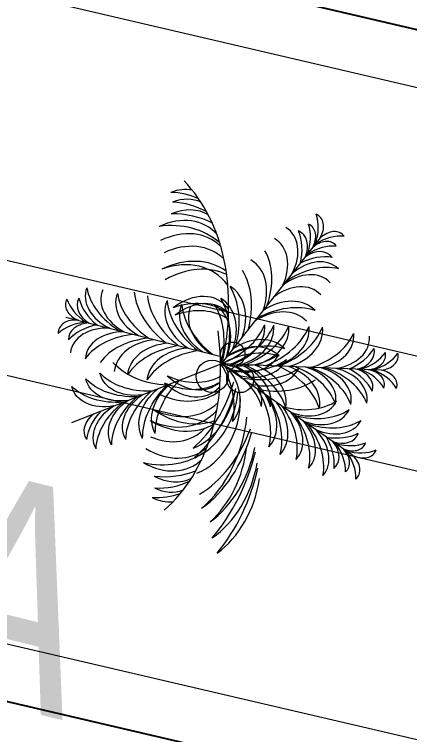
# Model space of a CAD drawing. Header units: millimetres. Extents: x 474016 to 477875, y 2288607 to 2292200.
# Drawn here: x 474162.33 to 474172.92, y 2289046.7 to 2289065.96 of the extents above; entities that cross this region are included whole.
import ezdxf
from ezdxf.enums import TextEntityAlignment as Align

# ---------------------------------------------------------------- set-up
doc = ezdxf.new("R2010")
doc.units = ezdxf.units.MM
doc.header["$LTSCALE"] = 50
for name, color, linetype, lineweight in [('BANQUETA', 251, 'Continuous', 5), ('JARDIN-HP', 64, 'Continuous', 5), ('JARDINES', 98, 'Continuous', 13), ('vialidad', 5, 'Continuous', 13)]:
    doc.layers.add(name, color=color, linetype=linetype, lineweight=lineweight)
doc.layers.add('CVL_LOTIF', color=1, linetype='Continuous')
doc.styles.get("Standard").update_dxf_attribs({"font": 'arial.ttf'})

# ---------------------------------------------------------------- blocks, each defined once
blk = doc.blocks.new('A$C41BB26E9')
at = {"color": 0}
for p in [(1.999, 1.925), (3.251, -3.539)]:
    blk.add_line(p, (2.054, -0.938), dxfattribs=at)
at = {"color": 56}
for p, q in [((3.546, 1.506), (2.054, -0.938)), ((-0.293, 0.701), (2.054, -0.938)), ((1.382, -3.752), (1.923, -0.941))]:
    blk.add_line(p, q, dxfattribs=at)
for centre, radius in [((2.303, -0.578), 0.243), ((1.869, -0.738), 0.217), ((2.284, -1.082), 0.287)]:
    blk.add_circle(centre, radius)
at = {"color": 56, "true_color": 0x7a7a00}
for centre, major_axis, ratio, start_param, end_param in [((1.739, 1.845), (-0.007, 0.369), 0.723404, -1.366779, 0.20531), ((1.417, 1.375), (-0.018, 0.909), 0.723404, -1.121531, -0.433471), ((2.262, 1.855), (-0.007, 0.369), 0.723404, -0.20531, 1.366779), ((2.602, 1.398), (-0.018, 0.909), 0.723404, 0.433471, 1.121531), ((1.743, 1.62), (-0.007, 0.369), 0.723404, -1.366779, 0.20531), ((1.421, 1.15), (-0.018, 0.909), 0.723404, -1.121531, -0.433471), ((2.266, 1.63), (-0.007, 0.369), 0.723404, -0.20531, 1.366779), ((2.606, 1.173), (-0.018, 0.909), 0.723404, 0.433471, 1.121531), ((1.695, 1.314), (-0.009, 0.47), 0.723404, -1.190837, 0.194817), ((2.326, 1.326), (-0.009, 0.47), 0.723404, -0.194817, 1.190837), ((2.76, 1.355), (0.473, 0.776), 0.723404, -1.121531, -0.433471), ((3.283, 1.579), (0.192, 0.315), 0.723404, -1.366779, 0.20531), ((1.473, 0.902), (-0.015, 0.782), 0.723404, -1.305586, 0.091225), ((1.346, 0.731), (-0.022, 1.114), 0.723404, -0.994705, -0.373636), ((2.697, 0.758), (-0.022, 1.114), 0.723404, 0.373636, 0.994705), ((2.564, 0.923), (-0.015, 0.782), 0.723404, -0.091225, 1.305586), ((2.925, 0.425), (-0.026, 1.348), 0.723404, 0.312027, 1.166602), ((3.166, 1.386), (0.192, 0.315), 0.723404, -1.366779, 0.20531), ((2.642, 1.163), (0.473, 0.776), 0.723404, -1.121531, -0.433471), ((2.552, 0.926), (0.407, 0.667), 0.723404, -1.305586, 0.091225), ((1.99, 0.678), (0.702, 1.151), 0.723404, -1.166602, -0.312027), ((2.961, 1.155), (0.245, 0.401), 0.723404, -1.190837, 0.194817), ((2.354, 0.85), (0.58, 0.951), 0.723404, -0.994705, -0.373636), ((3.771, 0.738), (0.473, 0.776), 0.723404, 0.433471, 1.121531), ((3.73, 1.306), (0.192, 0.315), 0.723404, -0.20531, 1.366779), ((1.457, 0.572), (-0.016, 0.83), 0.723404, -1.24346, 0.110756), ((2.593, 0.594), (-0.016, 0.83), 0.723404, -0.110756, 1.24346), ((2.954, 0.066), (-0.027, 1.414), 0.723404, 0.281779, 1.115718), ((3.613, 1.114), (0.192, 0.315), 0.723404, -0.20531, 1.366779), ((1.116, 0.031), (-0.027, 1.414), 0.723404, -1.115718, -0.281779), ((2.361, 0.656), (0.432, 0.708), 0.723404, -1.24346, 0.110756), ((1.784, 0.383), (0.737, 1.208), 0.723404, -1.115718, -0.281779), ((3.5, 0.826), (0.245, 0.401), 0.723404, -0.194817, 1.190837), ((3.654, 0.546), (0.473, 0.776), 0.723404, 0.433471, 1.121531), ((2.599, 0.32), (-0.016, 0.83), 0.723404, -0.110756, 1.24346), ((2.219, 0.422), (0.432, 0.708), 0.723404, -1.24346, 0.110756), ((1.641, 0.149), (0.737, 1.208), 0.723404, -1.115718, -0.281779), ((3.484, 0.358), (0.407, 0.667), 0.723404, -0.091225, 1.305586), ((3.508, 0.147), (0.58, 0.951), 0.723404, 0.373636, 0.994705), ((-0.082, 0.873), (-0.303, 0.211), 0.723404, -0.20531, 1.366779), ((0.487, 0.878), (-0.745, 0.52), 0.723404, 0.433471, 1.121531), ((0.849, 0.569), (-0.641, 0.447), 0.723404, -0.091225, 1.305586), ((1.464, 0.568), (-1.105, 0.772), 0.723404, 0.312027, 1.166602), ((2.96, -0.208), (-0.027, 1.414), 0.723404, 0.281779, 1.115718), ((3.521, -0.256), (0.702, 1.151), 0.723404, 0.312027, 1.166602), ((0.102, 0.744), (-0.303, 0.211), 0.723404, -0.20531, 1.366779), ((0.672, 0.75), (-0.745, 0.52), 0.723404, 0.433471, 1.121531), ((0.383, 0.614), (-0.385, 0.269), 0.723404, -0.194817, 1.190837), ((1.061, 0.579), (-0.913, 0.638), 0.723404, 0.373636, 0.994705), ((1.133, 0.399), (-0.68, 0.475), 0.723404, -0.110756, 1.24346), ((3.332, 0.064), (0.432, 0.708), 0.723404, -0.110756, 1.24346), ((1.38, -0.167), (-0.02, 1.008), 0.723404, -1.13012, 0.094138), ((1.008, -0.803), (-0.033, 1.69), 0.723404, -1.023266, -0.261161), ((2.699, -0.141), (-0.02, 1.008), 0.723404, -0.094138, 1.13012), ((3.095, -0.763), (-0.033, 1.69), 0.723404, 0.261161, 1.023266), ((3.353, -0.575), (0.737, 1.208), 0.723404, 0.281779, 1.115718), ((-0.382, 0.443), (-0.303, 0.211), 0.723404, -1.366779, 0.20531), ((-0.191, -0.093), (-0.745, 0.52), 0.723404, -1.121531, -0.433471), ((1.357, 0.242), (-0.68, 0.475), 0.723404, -0.110756, 1.24346), ((1.789, 0.052), (-0.827, 0.577), 0.723404, -0.094138, 1.13012), ((2.525, 0.007), (-1.386, 0.967), 0.723404, 0.261161, 1.023266), ((1.118, -0.469), (0.88, 1.443), 0.723404, -1.023266, -0.261161), ((3.189, -0.169), (0.432, 0.708), 0.723404, -0.110756, 1.24346), ((-0.197, 0.314), (-0.303, 0.211), 0.723404, -1.366779, 0.20531), ((-0.006, -0.222), (-0.745, 0.52), 0.723404, -1.121531, -0.433471), ((0.022, 0.096), (-0.385, 0.269), 0.723404, -1.190837, 0.194817), ((1.988, -0.087), (-0.827, 0.577), 0.723404, -0.094138, 1.13012), ((1.385, -0.41), (-0.02, 1.008), 0.723404, -1.13012, 0.094138), ((1.013, -1.046), (-0.033, 1.69), 0.723404, -1.023266, -0.261161), ((3.21, -0.808), (0.737, 1.208), 0.723404, 0.281779, 1.115718), ((0.224, -0.326), (-0.641, 0.447), 0.723404, -1.305586, 0.091225), ((0.288, -0.529), (-0.913, 0.638), 0.723404, -0.994705, -0.373636), ((1.586, -0.44), (0.525, 0.861), 0.723404, -1.13012, 0.094138), ((0.93, -0.777), (0.88, 1.443), 0.723404, -1.023266, -0.261161), ((3.026, -0.612), (0.525, 0.861), 0.723404, -0.094138, 1.13012), ((1.391, -0.77), (-0.02, 1.008), 0.723404, -1.13012, 0.094138), ((2.71, -0.744), (-0.02, 1.008), 0.723404, -0.094138, 1.13012), ((3.107, -1.365), (-0.033, 1.69), 0.723404, 0.261161, 1.023266), ((3.026, -1.349), (0.88, 1.443), 0.723404, 0.261161, 1.023266), ((0.482, -0.534), (-0.68, 0.475), 0.723404, -1.24346, 0.110756), ((1.02, -1.406), (-0.033, 1.69), 0.723404, -1.023266, -0.261161), ((2.505, -0.448), (-0.827, 0.577), 0.723404, -0.094138, 1.13012), ((3.24, -0.493), (-1.386, 0.967), 0.723404, 0.261161, 1.023266), ((1.445, -0.67), (0.525, 0.861), 0.723404, -1.13012, 0.094138), ((0.79, -1.007), (0.88, 1.443), 0.723404, -1.023266, -0.261161), ((2.9, -0.819), (0.525, 0.861), 0.723404, -0.094138, 1.13012), ((1.397, -1.04), (-0.02, 1.008), 0.723404, -1.13012, 0.094138), ((2.638, -0.541), (-0.827, 0.577), 0.723404, -0.094138, 1.13012), ((3.373, -0.586), (-1.386, 0.967), 0.723404, 0.261161, 1.023266), ((1.361, -0.809), (0.525, 0.861), 0.723404, -1.13012, 0.094138), ((0.705, -1.146), (0.88, 1.443), 0.723404, -1.023266, -0.261161), ((2.716, -1.014), (-0.02, 1.008), 0.723404, -0.094138, 1.13012), ((2.9, -1.556), (0.88, 1.443), 0.723404, 0.261161, 1.023266), ((0.944, -1.284), (-1.16, 0.81), 0.723404, -1.115718, -0.281779), ((1.025, -1.676), (-0.033, 1.69), 0.723404, -1.023266, -0.261161), ((3.112, -1.635), (-0.033, 1.69), 0.723404, 0.261161, 1.023266), ((1.034, -1.03), (-0.827, 0.577), 0.723404, -1.13012, 0.094138), ((1.4, -1.202), (-0.02, 1.008), 0.723404, -1.13012, 0.094138), ((1.028, -1.838), (-0.033, 1.69), 0.723404, -1.023266, -0.261161), ((2.719, -1.176), (-0.02, 1.008), 0.723404, -0.094138, 1.13012), ((3.115, -1.797), (-0.033, 1.69), 0.723404, 0.261161, 1.023266), ((3.47, -1.48), (-1.656, 0.402), 0.714286, 3.88992, 4.86288), ((3.29, -2.282), (-2.814, 0.683), 0.714286, 4.170125, 4.780311), ((3.78, -1.381), (-1.599, 0.388), 0.714286, 3.86745, 4.883323), ((3.704, -2.103), (-2.624, 0.637), 0.714286, 4.179349, 4.820469), ((4.122, -1.283), (-1.534, 0.372), 0.714286, 3.888492, 4.926001), ((2.716, -1.653), (-1.879, 0.456), 0.714286, 3.806569, 4.639337), ((1.528, -1.375), (-0.827, 0.577), 0.723404, -1.13012, 0.094138), ((2.487, -1.496), (0.525, 0.861), 0.723404, -0.094138, 1.13012), ((2.952, -1.39), (-1.112, 0.27), 0.714286, 3.627505, 5.149011), ((3.161, -1.824), (-1.864, 0.452), 0.714286, 3.982805, 4.982914), ((3.658, -1.569), (-1.56, 0.378), 0.714286, 4.003422, 4.972752), ((1.824, -2.05), (-1.386, 0.967), 0.723404, -1.023266, -0.261161), ((2.487, -2.233), (0.88, 1.443), 0.723404, 0.261161, 1.023266), ((2.675, -1.447), (-1.112, 0.27), 0.714286, 3.627505, 4.993486), ((2.046, -2.205), (-1.386, 0.967), 0.723404, -1.023266, -0.261161), ((1.883, -1.622), (-0.827, 0.577), 0.723404, -1.13012, 0.094138), ((2.098, -2.039), (-1.864, 0.452), 0.714286, 3.982805, 4.744909), ((2.508, -1.48), (-1.112, 0.27), 0.714286, 3.627505, 4.912474), ((2.265, -2.005), (-1.864, 0.452), 0.714286, 3.982805, 4.744909), ((1.939, -1.971), (-1.507, 0.812), 0.72, -0.270525, 0.729584), ((1.834, -1.504), (-0.899, 0.484), 0.72, -0.281097, 1.084884), ((1.96, -1.46), (-0.899, 0.484), 0.72, -0.200085, 1.084884), ((2.619, -1.732), (-1.507, 0.812), 0.72, -0.03252, 0.729584), ((2.178, -2.298), (-1.386, 0.967), 0.723404, -1.023266, -0.261161), ((2.745, -1.688), (-1.507, 0.812), 0.72, -0.03252, 0.729584), ((2.016, -1.667), (-1.52, 0.819), 0.72, 0.073052, 0.90582), ((0.804, -1.812), (1.484, 0.855), 0.72, -0.729584, 0.03252), ((1.582, -1.562), (0.885, 0.51), 0.72, -1.084884, 0.200085), ((0.931, -1.853), (1.484, 0.855), 0.72, -0.729584, 0.03252), ((1.71, -1.602), (0.885, 0.51), 0.72, -1.084884, 0.281097), ((1.144, -1.921), (1.484, 0.855), 0.72, -0.729584, 0.12698), ((1.426, -2.011), (1.484, 0.855), 0.72, -0.729584, 0.213498), ((1.617, -2.072), (1.484, 0.855), 0.72, -0.729584, 0.270525), ((1.531, -1.771), (1.496, 0.862), 0.72, -0.90582, -0.073052), ((1.643, -1.929), (1.52, 0.876), 0.72, -0.831119, 0.049618), ((0.867, -1.982), (-1.241, 0.668), 0.72, -0.213612, 0.823897), ((1.917, -2.392), (-2.123, 1.143), 0.72, -0.10808, 0.53304), ((1.154, -1.911), (-1.293, 0.697), 0.72, -0.170934, 0.844939), ((1.033, -0.039), (0.319, 1.659), 0.723404, 3.402754, 4.164858), ((1.322, -0.57), (0.19, 0.99), 0.723404, 3.047455, 4.271712), ((2.401, -1.99), (1.273, 0.733), 0.72, -0.844939, 0.170934), ((1.652, -2.492), (2.089, 1.203), 0.72, -0.53304, 0.10808), ((1.981, -2.43), (-2.379, 1.282), 0.72, 0.051792, 0.431948), ((1.292, -0.729), (0.19, 0.99), 0.723404, 3.047455, 4.271712), ((2.69, -2.053), (1.221, 0.704), 0.72, -0.823897, 0.213612), ((1.589, -2.532), (2.342, 1.349), 0.72, -0.431948, -0.051792), ((1.482, -2.459), (-2.105, 1.134), 0.72, 0.016555, 0.382187), ((0.429, -1.859), (-1.012, 0.545), 0.72, 0.006837, 0.780102), ((0.982, -0.304), (0.319, 1.659), 0.723404, 3.402754, 4.164858), ((3.032, -0.698), (0.319, 1.659), 0.723404, 2.118327, 2.880431), ((3.123, -1.917), (0.996, 0.574), 0.72, -0.780102, -0.006837), ((2.089, -2.546), (2.072, 1.193), 0.72, -0.382187, -0.016555), ((1.309, -2.496), (-2.105, 1.134), 0.72, 0.093724, 0.382187), ((0.097, -1.885), (-0.877, 0.472), 0.72, 0.078285, 0.75224), ((1.241, -0.994), (0.19, 0.99), 0.723404, 3.047455, 4.271712), ((2.536, -1.243), (0.19, 0.99), 0.723404, 2.011473, 3.235731), ((3.456, -1.934), (0.863, 0.497), 0.72, -0.75224, -0.078285), ((2.262, -2.578), (2.072, 1.193), 0.72, -0.382187, -0.093724), ((-0.076, -1.922), (-0.877, 0.472), 0.72, 0.267806, 0.75224), ((3.63, -1.966), (0.863, 0.497), 0.72, -0.75224, -0.267806), ((0.914, -0.658), (0.319, 1.659), 0.723404, 3.402754, 4.164858), ((2.964, -1.052), (0.319, 1.659), 0.723404, 2.118327, 2.880431), ((2.468, -1.597), (0.19, 0.99), 0.723404, 2.011473, 3.235731), ((0.868, -0.896), (0.319, 1.659), 0.723404, 3.402754, 4.164858), ((2.422, -1.835), (0.19, 0.99), 0.723404, 2.011473, 3.235731), ((0.885, -1.467), (0.267, 1.389), 0.723404, 3.423371, 4.25731), ((2.691, -1.814), (0.267, 1.389), 0.723404, 2.025875, 2.859814), ((1.129, -2.058), (0.157, 0.815), 0.723404, 3.030837, 4.385053), ((2.639, -2.083), (0.267, 1.389), 0.723404, 2.025875, 2.859814), ((1.077, -2.327), (0.157, 0.815), 0.723404, 3.030837, 4.385053), ((2.193, -2.542), (0.157, 0.815), 0.723404, 1.898132, 3.252348), ((0.788, -2.093), (0.255, 1.324), 0.723404, 3.45362, 4.308195), ((1.037, -2.655), (0.148, 0.768), 0.723404, 3.050367, 4.447179), ((2.109, -2.861), (0.148, 0.768), 0.723404, 1.836006, 3.232818), ((0.941, -2.466), (0.21, 1.094), 0.723404, 3.515228, 4.136297), ((2.268, -2.721), (0.21, 1.094), 0.723404, 2.146888, 2.767957), ((1.806, -3.218), (0.089, 0.462), 0.723404, 1.950755, 3.33641), ((0.944, -2.891), (0.172, 0.893), 0.723404, 3.575063, 4.263123), ((2.108, -3.115), (0.172, 0.893), 0.723404, 2.020062, 2.708122), ((1.181, -3.408), (0.07, 0.363), 0.723404, 2.936283, 4.508372), ((1.695, -3.507), (0.07, 0.363), 0.723404, 1.774814, 3.346903)]:
    blk.add_ellipse(centre, major_axis=major_axis, ratio=ratio, start_param=start_param, end_param=end_param, dxfattribs=at)
at = {"color": 56}
for centre, major_axis, ratio, start_param, end_param in [((3.011, -1.71), (-1.909, 0.463), 0.714286, 3.88127, 4.762007), ((1.75, -1.53), (-0.827, 0.577), 0.723404, -1.13012, 0.094138), ((2.383, -4.345), (-3.881, 2.091), 0.72, -1.122445, -0.180287), ((1.425, -1.854), (-1.339, 0.721), 0.72, -0.150491, 0.822469), ((1.909, -1.829), (-1.544, 0.832), 0.72, -0.049618, 0.831119), ((2.147, -2.08), (1.242, 0.715), 0.72, -0.708967, 0.260363), ((1.186, -3.099), (0.089, 0.462), 0.723404, 2.946776, 4.33243)]:
    blk.add_ellipse(centre, major_axis=major_axis, ratio=ratio, start_param=start_param, end_param=end_param, dxfattribs=at)
at = {"color": 0}
for centre, major_axis, ratio, start_param, end_param in [((1.529, -1.844), (-1.386, 0.967), 0.723404, -1.023266, -0.261161), ((1.242, -4.458), (3.82, 2.201), 0.72, 0.180287, 1.122445)]:
    blk.add_ellipse(centre, major_axis=major_axis, ratio=ratio, start_param=start_param, end_param=end_param, dxfattribs=at)
at = {"color": 56, "true_color": 0x7a7a00, "extrusion": (0, 0, -1)}
for centre, major_axis, start_param, end_param in [((2.966, -0.422), (-0.706, 1.535), 3.402754, 4.164858), ((1.171, -1.515), (-0.706, 1.535), 2.118327, 2.880431), ((2.88, -1.154), (-0.421, 0.916), 3.047455, 4.271712), ((3.068, -0.643), (-0.706, 1.535), 3.402754, 4.164858), ((2.981, -1.375), (-0.421, 0.916), 3.047455, 4.271712), ((1.517, -1.97), (-0.591, 1.285), 2.025875, 2.859814), ((3.187, -1.201), (-0.591, 1.285), 3.423371, 4.25731), ((2.059, -2.309), (-0.347, 0.754), 1.898132, 3.252348), ((1.632, -2.219), (-0.591, 1.285), 2.025875, 2.859814), ((3.092, -1.834), (-0.347, 0.754), 3.030837, 4.385053), ((3.302, -1.45), (-0.591, 1.285), 3.423371, 4.25731), ((2.174, -2.557), (-0.347, 0.754), 1.898132, 3.252348), ((3.206, -2.082), (-0.347, 0.754), 3.030837, 4.385053), ((1.802, -2.536), (-0.563, 1.225), 1.974991, 2.829566), ((3.432, -1.787), (-0.563, 1.225), 3.45362, 4.308195), ((2.332, -2.848), (-0.327, 0.71), 1.836006, 3.232818), ((3.324, -2.392), (-0.327, 0.71), 3.050367, 4.447179), ((3.372, -2.185), (-0.465, 1.012), 3.515228, 4.136297), ((3.285, -2.858), (-0.196, 0.427), 2.946776, 4.33243)]:
    blk.add_ellipse(centre, major_axis=major_axis, ratio=0.723404, start_param=start_param, end_param=end_param, dxfattribs=at)

msp = doc.modelspace()

# ---------------------------------------------------------------- linework, layer by layer
at = {"layer": 'BANQUETA'}
for points in [[(474077.176, 2289086.374), (474198.914, 2289058.003, 0.414214), (474201.316, 2289059.497), (474212.437, 2289107.218, 0.414214), (474210.943, 2289109.62), (474089.205, 2289137.991)], [(474061.289, 2289018.201), (474183.026, 2288989.83, 0.414214), (474185.428, 2288991.324), (474196.549, 2289039.045, 0.414214), (474195.055, 2289041.447), (474073.318, 2289069.817)]]:
    msp.add_lwpolyline(points, format="xyb", dxfattribs=at)
at = {"layer": 'CVL_LOTIF'}
msp.add_lwpolyline([(474180.581, 2289089.486), (474156.233, 2289095.16), (474150.559, 2289070.812), (474174.907, 2289065.138)], close=True, dxfattribs=at)
msp.add_lwpolyline([(474164.693, 2289021.313), (474170.367, 2289045.66), (474146.02, 2289051.334), (474140.346, 2289026.987), (474152.519, 2289024.15), (474164.693, 2289021.313)], dxfattribs=at)
at = {"layer": 'JARDINES'}
msp.add_lwpolyline([(474197.325, 2289051.186, -0.388075), (474196.644, 2289048.264), (474086.593, 2289073.911, -0.386646), (474087.274, 2289076.833)], format="xyb", close=True, dxfattribs=at)

# ---------------------------------------------------------------- block references
at = {"layer": 'JARDIN-HP', "color": 8, "xscale": 1.499999999826813, "yscale": 1.499999999826813, "zscale": 1.499999999826813, "rotation": 266.6565195172511}
msp.add_blockref('A$C41BB26E9', (474169.449, 2289059.608), dxfattribs=at)

# ---------------------------------------------------------------- texts
at = {"layer": 'vialidad', "color": 5, "width": 0.75}
msp.add_text('PALMA PLUMOSA', height=6, rotation=346.1813, dxfattribs=at).set_placement((474138.23, 2289056.418), align=Align.MIDDLE)

doc.saveas('drawing.dxf')
